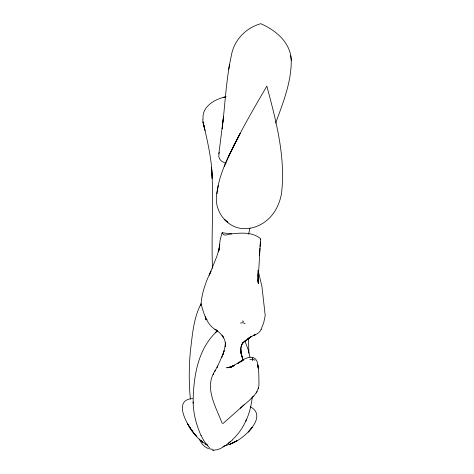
<?xml version="1.0" encoding="UTF-8"?>
<svg xmlns="http://www.w3.org/2000/svg" width="474" height="474" viewBox="0 0 474 474"><rect width="100%" height="100%" fill="white"/><g stroke="black" fill="none" stroke-linecap="round" stroke-linejoin="round"><path stroke-width="0.71" d="M248.868 353.077L248.512 338.252M252.719 357.888L252.441 360.785M222.703 124.123L222.188 128.827L223.515 116.64L218.893 153.653L218.84 156.924L219.812 159.3L221.471 161.077L226.068 163.654M201.112 435.76C196.467 425.131 193.25 413.606 193.161 401.946M205.645 316.656L205.781 319.577L207.144 319.772M201.041 303.804C201.96 292.357 206.036 281.248 211.043 270.992L209.224 275.145L216.849 256.398L219.024 248.986L218.508 251.807M258.093 271.478L258.3 283.742L258.229 274.606L258.164 282.605L258.395 272.343L258.087 281.55L260.374 241.93M259.456 255.782L259.959 248.169M218.952 250.183L220.102 240.247L222.039 232.77L231.638 233.872M222.288 232.61C223.023 236.739 227.384 234.547 230.026 234.079C240.069 232.817 252.571 231.691 260.694 238.778L260.06 246.658M222.958 121.83C225.381 99.795 226.501 77.505 231.306 55.808C233.883 40.213 245.751 27.907 260.759 23.7C275.874 30.265 290.686 42.589 291.267 60.364C291.403 82.156 283.014 102.971 275.631 123.145M240.774 348.775L241.503 345.007L240.774 348.775L241.059 353.106L240.774 348.775L241.065 353.089L243.038 360.157L241.035 353.047L243.043 360.092M216.855 193.505C214.159 206.741 221.619 220.564 233.682 226.288C245.165 231.62 258.816 227.591 267.917 219.474C275.406 212.785 279.796 203.233 281.503 193.451C285.775 157.137 276.146 120.929 266.838 86.108C253.377 109.198 239.885 132.335 228.581 156.58L240.152 133.484L233.611 146.057L234.642 143.96C226.696 159.643 218.941 175.842 216.855 193.505L218.324 185.393M252.322 396.88C251.38 405.394 249.318 413.826 245.639 421.582M229.558 64.351L228.752 69.287M219.752 244.335L218.49 251.872L219.024 248.986M240.223 408.25C247.967 400.968 260.422 393.853 258.887 381.517C258.94 376.427 258.881 371.296 257.992 366.272C257.068 352.194 245.325 357.289 237.871 363.327L243.115 360.305L230.471 367.149L234.529 365.282L229.523 367.445L233.398 365.999L228.616 367.676L231.697 366.787M248.625 234.233L249.952 227.947M258.235 388.763L258.496 387.566M225.079 346.654L223.029 354.173L217.08 367.386L217.637 366.029M218.893 153.653L219.266 152.444M245.852 420.835L246.575 419.016M221.702 357.331L223.047 354.119M222.205 423.424C216.061 406.953 203.423 387.128 215.486 370.194L214.841 371.195M224.315 166.368L229.837 153.695M245.573 421.445C242.415 428.425 237.835 434.776 232.201 439.961M261.044 329.418L263.698 322.788L265.221 315.536L261.909 286.426L258.069 270.221M215.018 370.935L217.59 366.147M213.318 374.282L213.697 373.542L213.182 374.537M206.326 318.996L205.781 319.577M200.597 305.363L201.237 304.261M201.177 303.591C193.546 317.823 192.509 334.443 190.477 350.191C188.942 366.408 188.788 382.779 190.37 398.995M256.25 392.987L257.092 391.595M241.497 345.042L242.972 342.726L241.473 345.066L242.872 342.85L244.904 341.144M261.204 329.383C259.746 332.647 256.558 334.437 253.323 335.551L255.385 334.697L253.323 335.551M260.439 239.589L260.712 239.252M217.37 330.953C197.391 348.864 193.274 377.802 193.131 403.291M253.774 395.98L251.155 398.563M222.999 423.525L244.051 404.885M215.178 332.819L217.679 330.698M242.872 342.85L244.957 341.079M242.807 342.898L247.618 339.295M230.417 441.661C225.363 445.513 219.344 450.887 212.548 450.01M244.744 341.274L249.709 337.441L247.92 339.07L251.765 336.244L249.845 337.458L253.454 335.503M225.92 96.779C215.143 98.912 201.444 106.561 203.133 119.383M240.454 323.037L242.996 322.705L245.105 323.712M249.822 359.505L252.701 359.073L254.982 360.258M223.929 446.129L230.086 444.215L236.976 440.743L229.712 444.304L233.522 442.651L232.989 442.912C243.713 438.758 268.503 416.379 250.373 406.822M225.962 96.773L223.141 97.472M231.626 366.775L227.532 367.8L230.317 367.261M222.916 446.36L223.26 446.307M230.382 367.214L226.59 367.729L229.89 367.344M230.891 367.243L228.764 367.279L230.927 367.261M192.616 398.622C168.519 399.76 193.262 436.43 202.765 442.153L200.413 440.204L202.73 442.165L207.416 445.045L205.639 444.025L206.676 444.63M242.255 321.04L243.832 321.259M211.167 449.079L210.48 448.985A6.038 1.594 5.8 0 1 209.188 448.724M212.725 450.039L213.632 450.288M208.53 448.582C204.075 447.237 201.106 443.089 199.364 439.001M224.635 219.586L227.958 222.513L224.255 219.237M209.526 447.811L206.06 443.96M206.036 443.694L203.915 440.921M244.934 340.984L248.222 349.836L249.97 357.076M202.665 119.555C206.782 138.995 211.979 158.434 212.192 178.497L211.57 167.672C213.958 201.201 211.12 234.82 212.512 268.367M203.678 125.059L205.076 130.664M201.166 304.391C203.986 314.28 207.185 325.679 217.122 330.686L214.983 329.205C219.735 332.381 224.558 336.777 225.263 342.773M291.267 60.364L290.71 55.683M258.099 273.534L258.277 277.112L258.099 270.69M212.21 449.192A6.038 1.629 5.8 0 1 211.511 449.133M232.219 440.145A33.678 16.602 -60.8 0 1 228.184 443.332M203.915 440.624A33.678 9.35 77.9 0 1 201.148 435.446M225.393 342.826L225.15 346.666L225.393 342.826M224.149 350.837L223.029 354.173L224.149 350.837M252.227 427.299L248.34 431.986L252.227 427.299M250.023 337.441L247.849 338.886L250.029 337.447M196.503 436.341L193.653 433.035L196.503 436.341M194.364 433.864L191.478 430.096L194.364 433.864M192.308 431.204L189.41 426.985L192.308 431.204M223.71 337.873L222.087 335.373L223.71 337.867M190.347 428.383L187.514 423.762L190.347 428.383M204.27 127.382L202.913 121.978L204.27 127.382M257.856 365.584L257.714 364.814L258.129 367.06L257.856 365.584M258.294 368.168L257.992 366.272L258.294 368.168"/></g></svg>
